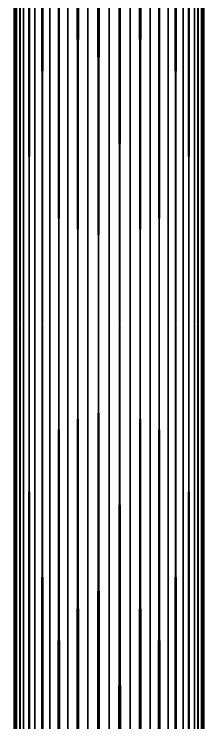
# Model space of a CAD drawing. Header units: millimetres. Extents: x 3500 to 25050, y 1500 to 19500.
# Drawn here: x 10442.8 to 10557.2, y 13335 to 13761.5 of the extents above; entities that cross this region are included whole.
import ezdxf

# ---------------------------------------------------------------- set-up
doc = ezdxf.new("R2010")
doc.units = ezdxf.units.MM
doc.layers.add('3D-PIPE-P-1022', color=7, linetype='Continuous', true_color=0xf2c230)

msp = doc.modelspace()

# ---------------------------------------------------------------- meshes
at = {"layer": '3D-PIPE-P-1022'}
mesh = msp.add_polyface(dxfattribs=at)
corners = [(10557.15, 17000, 5500), (10557.15, 10150, 5500), (10555.72, 17000, 5487.28), (10555.72, 10150, 5487.28), (10551.49, 17000, 5475.2), (10551.49, 10150, 5475.2), (10544.68, 17000, 5464.37), (10544.68, 10150, 5464.37), (10535.63, 17000, 5455.32), (10535.63, 10150, 5455.32), (10524.8, 17000, 5448.51), (10524.8, 10150, 5448.51), (10512.72, 17000, 5444.28), (10512.72, 10150, 5444.28), (10500, 17000, 5442.85), (10500, 10150, 5442.85), (10487.28, 17000, 5444.28), (10487.28, 10150, 5444.28), (10475.2, 17000, 5448.51), (10475.2, 10150, 5448.51), (10464.37, 17000, 5455.32), (10464.37, 10150, 5455.32), (10455.32, 17000, 5464.37), (10455.32, 10150, 5464.37), (10448.51, 17000, 5475.2), (10448.51, 10150, 5475.2), (10444.28, 17000, 5487.28), (10444.28, 10150, 5487.28), (10442.85, 17000, 5500), (10442.85, 10150, 5500), (10444.28, 17000, 5512.72), (10444.28, 10150, 5512.72), (10448.51, 17000, 5524.8), (10448.51, 10150, 5524.8), (10455.32, 17000, 5535.63), (10455.32, 10150, 5535.63), (10464.37, 17000, 5544.68), (10464.37, 10150, 5544.68), (10475.2, 17000, 5551.49), (10475.2, 10150, 5551.49), (10487.28, 17000, 5555.72), (10487.28, 10150, 5555.72), (10500, 17000, 5557.15), (10500, 10150, 5557.15), (10512.72, 17000, 5555.72), (10512.72, 10150, 5555.72), (10524.8, 17000, 5551.49), (10524.8, 10150, 5551.49), (10535.63, 17000, 5544.68), (10535.63, 10150, 5544.68), (10544.68, 17000, 5535.63), (10544.68, 10150, 5535.63), (10551.49, 17000, 5524.8), (10551.49, 10150, 5524.8), (10555.72, 17000, 5512.72), (10555.72, 10150, 5512.72)]
mesh.append_faces([[corners[k] for k in face] for face in [(0, 1, 2), (1, 3, 2), (2, 3, 4), (3, 5, 4), (4, 5, 6), (5, 7, 6), (6, 7, 8), (7, 9, 8), (8, 9, 10), (9, 11, 10), (10, 11, 12), (11, 13, 12), (12, 13, 14), (13, 15, 14), (14, 15, 16), (15, 17, 16), (16, 17, 18), (17, 19, 18), (18, 19, 20), (19, 21, 20), (20, 21, 22), (21, 23, 22), (22, 23, 24), (23, 25, 24), (24, 25, 26), (25, 27, 26), (26, 27, 28), (27, 29, 28), (28, 29, 30), (29, 31, 30), (30, 31, 32), (31, 33, 32), (32, 33, 34), (33, 35, 34), (34, 35, 36), (35, 37, 36), (36, 37, 38), (37, 39, 38), (38, 39, 40), (39, 41, 40), (40, 41, 42), (41, 43, 42), (42, 43, 44), (43, 45, 44), (44, 45, 46), (45, 47, 46), (46, 47, 48), (47, 49, 48), (48, 49, 50), (49, 51, 50), (50, 51, 52), (51, 53, 52), (52, 53, 54), (53, 55, 54), (54, 55, 0), (55, 1, 0), (0, 2, 54), (54, 2, 52), (52, 2, 50), (2, 4, 50), (4, 6, 50), (50, 6, 48), (48, 6, 46), (46, 6, 44), (44, 6, 42), (6, 8, 42), (8, 10, 42), (10, 12, 42), (12, 14, 42), (42, 14, 40), (40, 14, 38), (38, 14, 36), (14, 16, 36), (16, 18, 36), (18, 20, 36), (36, 20, 34), (34, 20, 32), (32, 20, 30), (30, 20, 28), (20, 22, 28), (22, 24, 28), (26, 28, 24), (29, 27, 31), (31, 27, 33), (33, 27, 35), (27, 25, 35), (25, 23, 35), (35, 23, 37), (37, 23, 39), (39, 23, 41), (41, 23, 43), (23, 21, 43), (21, 19, 43), (19, 17, 43), (17, 15, 43), (43, 15, 45), (45, 15, 47), (47, 15, 49), (15, 13, 49), (13, 11, 49), (11, 9, 49), (49, 9, 51), (51, 9, 53), (53, 9, 55), (55, 9, 1), (9, 7, 1), (7, 5, 1), (3, 1, 5)]])

doc.saveas('drawing.dxf')
